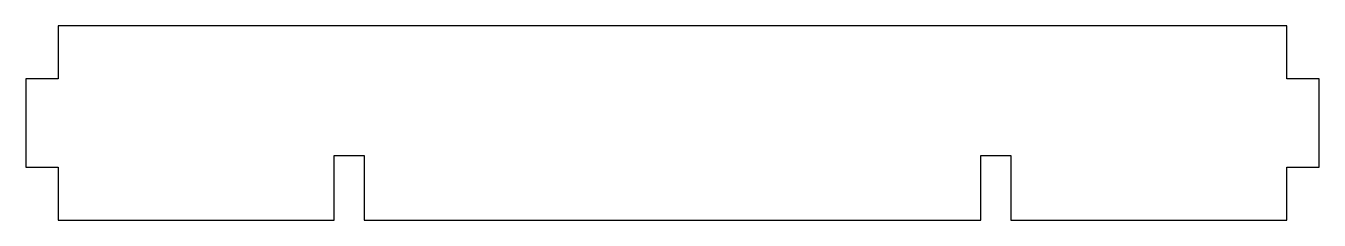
# Model space of a CAD drawing. Extents: x -60 to 60, y 0 to 18.
import ezdxf

# ---------------------------------------------------------------- set-up
doc = ezdxf.new("R2010")
doc.units = 0
doc.layers.add('Calque_1', color=7, linetype='CONTINUOUS')

msp = doc.modelspace()

# ---------------------------------------------------------------- linework, layer by layer
at = {"layer": 'Calque_1', "color": 7}
msp.add_lwpolyline([(-59.999999, 4.899947), (-57.00018, 4.899947), (-57.00018, -0.000004), (-31.4002, -0.000004), (-31.4002, 6.000138), (-28.600368, 6.000138), (-28.600368, -0.000004), (28.600278, -0.000004), (28.600278, 6.000138), (31.400099, 6.000138), (31.400099, -0.000004), (57.0001, -0.000004), (57.0001, 4.899947), (59.99992, 4.899947), (59.99992, 13.099967), (57.0001, 13.099967), (57.0001, 17.999944), (-57.00018, 17.999944), (-57.00018, 13.099967), (-59.999999, 13.099967)], close=True, dxfattribs=at)

doc.saveas('drawing.dxf')
